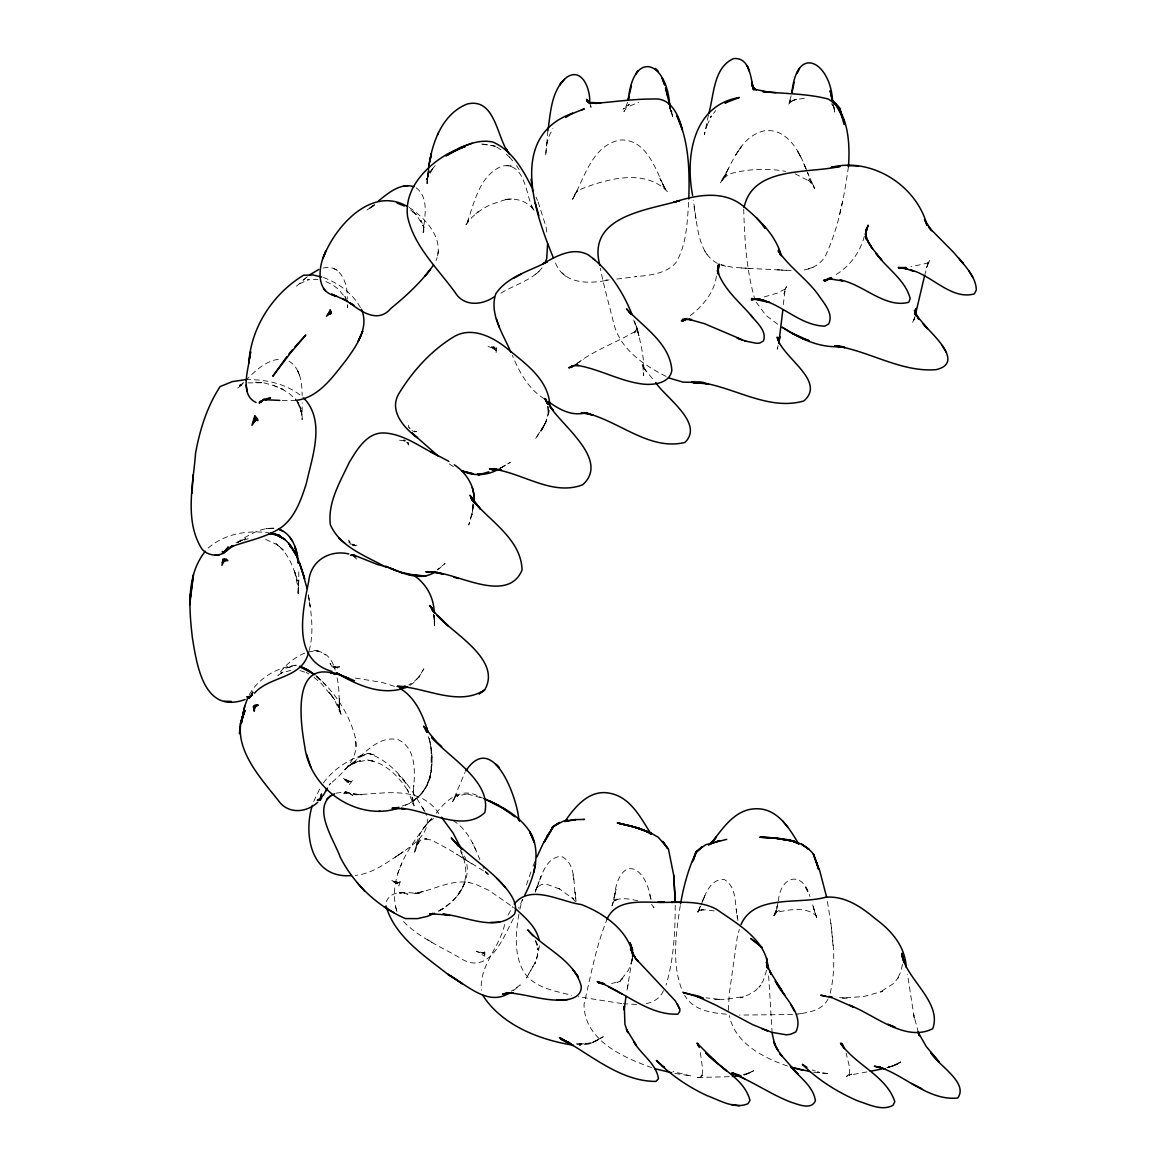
<?xml version="1.0" encoding="UTF-8"?>
<svg xmlns="http://www.w3.org/2000/svg" width="1166" height="1166" viewBox="0 0 1166 1166"><rect width="100%" height="100%" fill="white"/><g stroke="black" fill="none" stroke-linecap="round" stroke-linejoin="round"><path stroke-width="0.75" stroke-dasharray="5 3.75" d="M434.437 617.324L434.379 625.865L434.102 615.663L434.437 625.938L433.927 616.304M675.26 905.341C675.099 932.13 673.875 959.356 666.019 985.139M728.371 1010.397L729.304 993.578L737.218 937.479L739.302 929.506M297.476 401.891L302.242 414.863L298.292 402.299L301.076 410.519L302.14 419.629L302.213 402.809M265.659 539.392L277.027 544.639L283.382 550.104L275.992 543.72C287.871 552.655 293.657 567.055 297.388 580.989L294.182 569.664L298.642 590.229L298.117 583.729L298.511 593.334L298.86 569.197M743.704 209.151C744.564 238.87 746.342 269.506 754.489 298.19M688.669 202.301C687.138 222.662 686.716 244.554 675.989 262.569C665.946 274.039 649.681 275.147 635.528 276.706L636.753 276.546L615.561 279.213M298.817 579.75L297.884 595.141L298.321 588.043M539.537 945.699L536.506 960.114L526.464 978.07L535.529 962.081L534.859 963.757L537.278 955.726L538.036 947.783L538.182 949.896L534.728 938.338M429.38 739.696C434.262 760.713 433.475 787.895 413.128 800.648C434.845 787.254 433.956 757.987 428.811 736.096M354.566 761.69L344.772 769.72L354.566 761.69L349.683 765.319L355.47 761.835L347.235 766.514L360.454 760.596L352.088 763.409L367.115 760.013L374.65 761.413L366.882 759.868C385.421 762.302 399.457 776.979 408.741 792.239L407.386 789.805L414.134 805.823L412.108 797.092L412.837 803.913L413.77 785.097M413.362 790.869C414.921 773.699 417.049 749.068 398.626 739.871C378.484 734.551 363.705 754.664 349.742 765.668M549.463 410.621L545.499 423.214L535.369 439.014L546.023 422.048L540.951 431.201C545.309 423.841 549.448 415.431 547.903 406.642M431.129 770.857L431.216 750.073M547.918 130.65L545.644 155.85L546.854 142.31L546.358 145.998L549.011 136.145L552.903 128.522M783.29 304.647L785.126 289.532L784.048 293.89L786.423 286.661L784.791 290.29L786.321 288.396L777.343 293.103L763.089 297.257M428.17 171.329L427.295 183.528L428.359 169.638L426.669 183.47L429.175 170.761L426.202 179.826L433.635 167.423L429.496 172.451L435.807 164.872M632.322 958.029L631.549 962.839L632.846 954.808L626.9 991.1L628.241 983.842M472.959 505.898L471.895 514.949L468.717 525.035L473.775 505.986M902.528 964.428L900.575 972.415L897.077 979.323L898.476 977.429L893.812 983.39L879.63 992.426L882.735 991.231L864.137 996.464L842.1 998.096L847.697 998.169L838.835 997.615M848.425 166.767C844.271 196.048 838.981 225.854 826.752 252.949C822.7 263.108 812.819 269.186 802.15 270.235M409.222 207.533C425.882 218.392 444.916 239.278 436.026 260.586M316.03 675.566C334.54 691.861 349.319 713.373 355.266 737.48C360.338 758.119 342.935 772.781 329.176 784.791L330.736 783.1L328.142 786.846M437.629 255.893L438.401 250.399M429.671 778.713L431.507 768.817C431.012 785.418 419.571 799.861 404.31 805.706M680.274 905.53C675.872 934.491 671.004 965.987 683.567 993.651M518.899 914.217C515.532 933.354 513.783 955.012 524.102 972.386C534.494 988.068 554.899 990.808 571.719 995.327M708.403 115.245L704.351 134.731L706.975 125.156L705.911 127.56L711.537 115.944L710.356 117.46L715.807 110.537M614.161 897.907L616.085 889.352L614.161 897.907C618.33 855.975 644.521 861.47 651.08 899.671M778.043 902.455L775.434 914.057L777.46 905.414L774.311 916.112L777.241 908.066L772.971 917.248L777.095 910.325L774.443 914.333L779.5 910.267L775.434 912.657C788.07 909.772 806.551 905.938 816.36 916.155L815.428 914.333L816.55 917.525L811.696 901.566M839.651 214.092L842.654 200.96M614.832 894.934L611.975 905.822L614.73 899.656L612.529 903.533L617.12 899.03L613.666 901.027C621.347 896.712 630.5 899.409 638.618 900.852M924.609 275.672L928.034 263.195L926.431 267.48L930.045 259.989L927.976 263.487L930.191 261.169L926.431 263.385L910.908 266.752M778.363 901.085C780.287 875.972 802.456 869.792 809.947 896.494M766.601 970.199L763.234 980.737L758.979 987.238L760.859 985.183L755.583 990.575L748.674 994.685L740.672 997.805L744.243 996.522L725.427 999.393L714.773 999.306L720.748 999.51L706.086 997.819M627.614 102.214L623.927 111.63L629.305 104.153L622.979 109.079L638.531 102.2M519.876 909.247L522.266 899.686M791.175 95.743L788.828 103.439L790.563 99.97L788.274 104.444L792.443 100.655L789.236 101.952L797.209 99.314L793.769 100.014L807.732 97.682M729.173 1076.699L695.723 1077.53L700.591 1077.384L698.143 1077.821L702.428 1075.154L700.285 1077.573L701.947 1075.708L702.777 1070.14L700.11 1050.989M423.171 828.691L432.688 817.191C411.336 842.916 385.742 877.211 397.315 912.628L395.522 906.959M716.42 276.065C714.029 294.094 701.116 307.707 687.051 318.085M778.159 345.675L777.197 349.188L778.086 346.244M914.042 320.125L915.062 316.38M632.322 959.297L628.576 969.981L620.093 981.116L622.586 978.463L617.353 982.501L620.676 980.868L609.687 984.162M830.177 993.286C837.538 962.708 832.189 930.628 827.16 900.05M309.092 650.745C314.12 632.599 311.482 613.214 308.305 594.908M526.464 884.907L531.783 869.37M575.552 901.755L570.801 896.494L573.832 899.38L558.631 888.259L561.342 889.673L548.312 884.79L541.578 884.382L537.307 887.428L535.529 890.256L537.657 885.417L535.252 892.048C540.849 879.091 544.172 857.885 561.152 856.252C577.884 864.006 572.375 887.326 576.383 902.09M504.601 924.507C499.806 947.448 478.628 966.25 481.485 990.4M536.506 888.579L537.657 885.417M864.341 236.173C859.881 253.124 849.081 267.32 833.777 275.963M532.993 866.323L534.83 861.732M313.669 801.479L320.563 787.167M397.635 873.786L401.745 863.642M914.508 317.764L912.278 323.259L913.984 319.163M454.769 797.719L456.999 794.031L452.641 801.698L464.972 772.417M418.74 840.686L415.868 847.303L419.804 838.31L414.236 853.847C416.554 840.584 421.261 825.601 433.708 818.547M418.011 842.333L415.839 846.968L420.576 840.22L426.945 838.645L423.171 838.85L431.435 839.986L449.245 849.62L488.088 873.698L484.517 870.944L488.233 874.573L485.041 870.536L486.834 873.902L483.03 866.819M663.454 990.648C660.364 998.519 652.29 1002.935 644.2 1003.955M522.849 899.205L518.579 908.139M607.53 918.123C596.074 945.568 590.856 975.534 584.035 1004.392C584.093 1040.13 622.833 1057.358 651.605 1067.59M728.59 168.035L721.929 181.4C732.35 162.468 740.556 136.174 764.313 130.825C787.706 127.823 800.022 152.571 806.843 170.892M508.114 915.121L512.69 906.521M725.179 174.856L726.782 171.65L720.02 183.251L726.651 174.128L723.037 178.908L728.867 174.098C747.304 168.924 766.951 167.948 785.797 171.387M513.419 918.531C502.663 938.951 488.627 977.545 458.952 957.315C439.378 946.034 417.53 936.837 402.022 919.974M612.529 903.533L613.083 902.528M386.252 901.653C391.776 888.827 407.998 892.835 418.754 893.608L413.07 893.316L421.363 893.054L414.921 893.287L423.593 891.524M249.364 694.586C258.706 677.912 277.391 667.112 296.135 665.218L284.97 668.439L296.135 665.218M828.049 998.985C822.613 1010.164 809.044 1012.511 797.923 1014.026M500.899 293.234C514.833 284.402 532.847 280.379 543.035 266.65M454.915 797.457L452.947 800.124L458.588 795.372L456.81 796.13L467.566 793.886L466.211 793.711L483.015 798.273M323.434 782.882C334.307 768.015 350.645 758.046 368.281 753.411C394.472 761.923 411.613 788.697 424.672 811.74M436.244 813.27C446.359 799.512 462.042 786.307 479.649 796.83M399.894 892.398L399.661 893.579L402.649 892.558L407.867 894.191L400.171 892.354M243.111 382.885L240.604 385.348L243.271 382.885M245.385 380.67C254.975 371.298 265.454 360.542 279.563 359.172M243.49 382.667L237.354 388.322L244.335 382.944M306.775 277.187L294.736 287.711M437.673 569.985L445.091 563.47L437.235 569.591M373.309 205.187L368.631 209.02L374.548 204.72L366.955 210.04L376.939 203.875M513.39 990.692L520.313 984.949L511.218 991.246M307.372 276.736L302.052 281.123M535.223 274.578L540.106 270.701M208.218 548.064C224.572 533.62 247.877 529.932 268.923 532.877M409.936 685.389L414.469 682.066L420.241 675.478L414.265 681.498L408.785 684.894M576.441 1043.818L589.121 1043.526L576.281 1044.226C585.871 1044.649 595.447 1042.229 603.361 1036.691L589.894 1043.847L579.181 1045.552M395.114 857.302L403.203 851.821C388.263 861.426 373.616 873.64 355.251 875.375M398.16 855.246C411.423 846.079 433.854 832.407 425.561 812.993M577.228 363.267C595.462 349.494 617.557 342.148 636.709 330.517L634.421 332.98L637.408 327.092L637.19 331.698L637.234 328.083C640.513 343.708 645.162 359.638 643.399 375.714L642.903 364.973L644.026 368.573L642.058 364.084L646.766 372.391L644.536 368.995L654.651 381.34M501.38 467.683L510.358 462.29L498.188 469.446L504.208 466.036L500.127 467.96M439.145 910.835C459.462 900.225 475.349 875.068 462.829 852.579M575.989 364.054L583.685 359.624M353.546 762.928L355.47 761.835M438.431 911.185C450.557 904.481 461.27 893.812 465.496 880.345L462.202 888.288L456.649 896.508C468.018 884.396 467.858 866.178 461.08 851.85L463.762 858.744L460.497 850.408M438.941 910.923L443.707 908.256L439.407 910.573M299.56 283.834L308.975 279.505L307.635 279.811L317.866 279.505M592.984 1042.346L599.295 1039.314L589.894 1043.847L601.569 1037.696M237.733 542.117L245.88 538.546L237.558 542.277C248.431 535.077 260.397 527.571 273.952 528.242L265.994 528.562L273.952 528.242M236.115 542.831L248.256 538.692M402.139 805.998C431.537 797.602 436.944 761.937 428.272 736.606M241.77 384.401L239.453 385.261L242.892 384.153M743.952 1074.877L753.688 1070.767L743.952 1074.877L747.1 1074.221L750.962 1072.326L743.85 1074.382M808.271 268.821L814.232 266.897M888.157 1067.371L896.275 1064.777L902.222 1060.958L896.231 1064.733L888.157 1067.371L896.275 1064.777L889.192 1066.934L899.817 1062.605L893.025 1066.074L888.069 1067.036M505.68 199.605L490.288 204.677L482.578 208.903L475.101 214.15L478.599 211.469L471.924 217.372L465.963 224.659L468.659 219.718L466.487 224.572C474.198 203.511 478.993 175.279 502.386 165.966C525.196 162.686 525.749 193.833 532.629 208.51L531.142 205.056L534.684 211.6C528.592 201.004 515.037 197.229 503.581 199.823L512.763 198.89L511.087 199.065M417.559 892.748C434.86 889.527 451.723 879.135 469.738 882.72M886.816 1067.692L890.226 1066.832L886.772 1067.648M744.01 1074.892L747.1 1074.221L743.85 1074.79M336.027 793.157L345.5 791.903L359.609 794.702L353.313 794.104L361.926 794.731L355.236 794.731C384.11 793.842 421.174 784.631 439.436 814.64M323.157 268.063C341.011 263.341 348.357 285.058 347.22 299.137M290.902 670.275L280.554 673.38L283.979 671.529L277.843 675.493C291.092 655.379 325.562 635.135 335.167 670.144M866.936 1071.904L848.906 1075.285L851.938 1074.061L846.137 1076.582L850.145 1073.42L849.256 1074.746L849.883 1068.493L846.166 1053.204M796.232 1014.303L804.671 1012.962M609.075 279.913L605.752 280.263L608.142 280C588.641 284.402 561.677 284.11 554.827 260.747M247.979 382.9L263.56 382.74L254.071 382.142L263.793 382.827L273.5 385.407L283.09 389.502L272.698 385.072L273.5 385.407M792.603 1014.507L739.433 1015.09M414.076 431.799L416.728 431.653L412.939 430.75L414.076 431.799L411.992 430.531M295.945 400.448L281.647 400.521M482.768 144.03L495.331 146.173M481.718 144.088L495.652 146.304M636.549 1004.422L623.373 1003.751M245.589 379.635C266.242 379.169 288.381 383.964 303.947 398.276M786.409 270.381L777.576 269.842L794.716 270.614M741.168 268.005L749.986 268.384L732.918 267.364L721.171 264.682M779.442 269.958L748.208 268.326M399.544 440.18L405.506 440.967L408.435 443.022L408.698 445.106L406.584 442.22L403.392 440.5M813.664 1072.254L829.449 1073.871L817.424 1071.933L819.64 1072.662L812.177 1069.951M621.872 1003.576L578.147 996.697M726.36 1014.201C710.91 1012.817 692.691 1010.15 684.5 995.035M355.368 678.087L382.2 682.431L396.79 687.109M714.175 910.923L705.43 909.801L698.726 910.559L703.273 909.188L697.778 911.914L699.323 910.005L697.501 912.468L700.372 906.361L697.997 912.103C703.943 900.4 707.631 878.173 724.538 879.601C737.524 887.603 734.536 905.822 737.553 918.808L736.664 912.176M674.939 1073.39L691.525 1076.058L672.957 1071.583M349.713 543.91L357.7 545.163L352.788 545.673L348.634 540.047L349.1 542.307L355.339 545.848L349.1 542.307M468.032 882.298L475.451 884.134L489.122 890.503L516.305 909.363M299.968 670.567L306.017 672.52M725.602 266.212C696.321 260.178 697.778 223.26 693.245 200.188M787.502 1066.045C763.22 1057.722 734.74 1043.147 729.377 1015.615M403.247 440.063L405.506 440.967L404.748 439.771M323.419 277.479C338.65 283.207 352.802 293.366 360.6 307.926M479.532 796.786L482.476 797.967M795.052 173.778L809.51 181.24L808.271 179.972L813.97 186.312L809.233 178.864L814.582 188.513L807.44 172.335M406.584 442.22L408.435 443.022M325.926 281.545L332.383 284.635L338.3 289.124L345.223 297.505M337.382 270.395L333.797 268.574M666.165 376.429C643.501 365.002 619.744 349.042 613.564 322.734C609.177 304.618 603.915 286.69 600.344 268.384M427.616 939.679L434.729 944.008M472.084 863.919L456.533 854.066M306.235 672.403L308.859 674.065M449.202 463.922L453.618 466.735M281.662 388.774L289.868 394.021L296.762 400.536L301.076 408.785L295.202 398.335L296.762 400.536M496.731 147.076L502.357 150.706M416.175 187.813C429.875 198.205 424.235 218.071 423.156 232.632L423.681 226.437L423.127 225.082L423.797 231.393L423.681 226.437L420.839 220.389L424.103 227.414L416.656 215.098L410.942 210.142L416.743 215.054L410.651 209.967M777.649 324.25L765.931 315.33L756.268 302.242M453.049 820.602C467.318 829.055 473.964 844.956 479.867 859.663M289.022 361.198C300.536 368.252 302.038 383.279 302.154 395.536M323.784 653.747L325.547 655.059M544.26 398.772C528.271 389.007 519.38 372.041 512.311 355.353M314.091 677.402L321.656 683.903L334.7 699.746L328.768 691.598L334.394 699.425L341.696 716.011L337.761 704.06L339.933 711.449L338.956 705.153L339.904 712.018L338.577 686.089L336.683 675.712M506.365 154.218L509.819 157.425M562.07 272.786L566.734 277.216M353.91 556.532L356.621 559.097M317.327 676.834L326.349 685.695M651.59 904.393L653.951 907.818L652.479 904.16M509.498 157.075L512.763 161.01M662.827 186.035L667.914 192.259C645.235 167.365 604.95 179.229 577.972 190.393L573.57 196.092L577.17 190.728L571.69 200.873C584.53 179.054 591.162 145.954 619.802 140.022C646.314 138.55 655.525 168.793 664.664 188.134L659.956 178.544L665.961 189.883M831.475 103.73L834.215 107.272M516.509 165.572L519.147 169.58M669.415 107.986L672.097 112.125L669.619 107.359M704.366 250.355L708.564 257.03M424.876 811.696L422.15 806.493L423.666 809.7M346.215 298.992L344.888 296.397L346.914 301.017M475.859 850.16L472.317 842.493L473.002 843.965M535.894 941.049L537.643 945.101L536.637 942.594M806.158 169.245L803.214 162.38L805.327 167.365M536.068 197.156L537.453 200.392M807.295 172L809 176.124M832.801 104.94L835.148 110.595L834.156 108.074M633.677 319.936L638.91 335.502L634.654 321.277M338.169 706.305L338.679 707.704M669.736 107.855L672.782 116.206L671.15 111.222M538.153 202.024L546.067 227.02L547 234.133M918.414 1032.595L913.648 1014.624L914.567 1019.915L907.483 974.31M651.007 899.452L649.404 894.22L650.147 896.669M590.142 104.24L591.075 107.389L589.719 101.107M813.985 909.378L815.355 913.984L813.183 906.492M669.138 104.124L672.49 116.308L670.96 110.012M670.275 107.724L671.339 112.781L669.998 106.398M308.305 595.083L310.287 606.816L308.203 594.354M737.889 920.484L736.285 909.218M694.047 206.469L695.927 219.019M573.031 874.777L574.124 882.735M575.494 895.532L575.057 892.311L575.887 898.578M772.14 1033.222L768.642 975.723M301.076 410.519L301.877 417.428M830.964 923.283L833.326 948.73M547.831 406.22L548.443 413.901L547.816 405.054M355.907 746.298L355.266 737.48M347.483 304.588L347.643 307.795L347.483 304.326M339.321 698.492L339.335 711.479L339.321 698.492M484.794 954.356L484.779 956.164L476.282 951.194L484.881 952.943L484.794 954.356L481.952 954.167L484.619 951.879L484.881 952.943L479.124 952.476L480.188 952.054L484.794 954.356M496.425 347.555L496.089 352.759L493.582 346.929L487.854 346.462L496.381 349.071L493.582 346.929L496.425 347.555M408.625 425.226L408.508 427.354L410.111 428.505L408.625 425.226M473.25 505.344L471.895 514.949L473.25 505.344M400.346 881.511L398.83 885.985L391.135 879.747L399.384 884.28L396.251 883.711L400.346 881.511M539.202 881.219L538.08 884.076L541.039 876.555L539.202 881.219M704.978 895.546L701.845 902.703L704.978 895.546M344.305 792.588L343.781 793.755L348.051 792.603L352.919 795.387L347.249 792.749L344.305 792.588L350.587 793.682L344.305 792.588M546.052 421.334L542.044 429.817L546.052 421.422M423.812 668.876L418.681 677.402L423.812 668.876M741.095 146.974L735.906 154.757L741.095 146.974M352.38 780.564L349.363 784.631L342.775 777.445L350.354 783.202L347.074 782.167L352.38 780.564M362.087 755.539L357.16 758.337L368.281 753.411L375.365 755.189L368.281 753.411L362.087 755.539M339.539 666.879L332.806 668.176L329.963 663.265L335.283 668.205L332.033 666.967L339.539 666.879M345.5 791.903L348.051 792.603L345.5 791.903M394.953 881.394L393.656 881.642L400.011 882.851L394.953 881.394M402.095 892.617L399.603 892.704L405.243 893.098L402.095 892.617M346.273 779.821L344.815 779.806L351.447 781.949L346.273 779.821M511.276 166.126L506.335 165.412L511.276 166.126M318.901 651.167L313.173 650.351L318.901 651.167M337.63 667.929L331.027 665.422L337.63 667.929M496.395 350.777L490.726 346.448L496.395 350.777M319.921 679.763L316.015 676.499L319.921 679.763M406.234 783.45L398.728 774.924L407.007 784.412L406.234 783.45M807.892 891.611L804.846 886.043L807.892 891.611M800.153 155.88L796.888 149.904L801.348 158.226L800.153 155.88M298.219 372.143L297.534 370.526L299.822 375.991L298.219 372.143M638.91 335.502L636.272 326.203L638.924 335.677M434.422 617.514L433.606 614.307L434.422 617.514M833.661 106.806L833.224 104.678L834.681 112.096L833.661 106.806M473.323 506.991L472.973 503.901L473.323 506.991"/><path stroke-width="1.5" d="M903.067 959.283L901.916 953.307L903.577 960.288L901.857 955.756L904.787 962.868L902.892 958.933C910.019 981.612 941.793 1003.707 932.756 1028.703C905.107 1042.637 874.587 1014.697 849.635 1005.267L853.731 1007.249L832.407 997.848L820.675 995.239L825.543 995.953M547.612 243.636L546.737 258.56L545.367 261.927M688.771 198.978C689.733 170.979 689.048 141.669 676.95 115.842L682.343 129.849C678.991 115.871 671.135 97.434 653.762 99.008C634.187 98.906 614.803 101.748 595.345 103.38L600.548 102.929L589.617 103.176M245.589 379.635L232.326 381.617L220.141 386.558C207.038 406.57 199.838 429.802 195.567 453.166C193.235 484.458 184.199 520.852 201.805 548.792C208.102 556.969 224.397 558.062 228.128 546.941L223.041 553.602M192.026 493.189L193.017 474.926M524.817 895.051C534.028 876.919 540.703 854.693 531.827 835.104C521.8 816.87 502.327 806.391 483.817 798.521M474.008 502.415C475.713 487.432 466.56 472.842 454.317 464.84M778.713 342.891L779.005 339.612L779.209 343.62L778.247 337.892L779.223 342.09L777.154 337.12C781.205 357 827.204 381.005 803.738 401.002C768.817 410.942 735.309 387.71 701.349 382.652L708.141 383.993L691.482 382.244L700.795 382.55L683.072 382.127L669.197 378.046M782.765 310.637L778.815 343.066L779.704 336.435L779.121 342.163M717.658 273.675L718.11 265.105L718.212 272.829L717.352 270.527C723.649 289.736 740.337 302.533 752.886 317.546M239.365 733.662L240.444 723.634L245.108 710.385C228.361 743.063 258.939 776.09 278.135 800.226C287.842 814.495 306.221 812.95 317.793 802.252M915.441 313.581L916.01 308.451L915.252 314.805M865.886 231.815L866.207 229.002L866.047 239.117L865.886 231.815L868.072 225.359L865.886 231.815L865.915 236.144L865.347 233.71L868.32 242.207L872.503 248.781L867.14 239.904L870.944 246.565L881.802 260.237L876.045 253.43C886.918 268.588 905.282 279.753 910.18 298.511L908.737 302.286C884.834 308.626 862.957 283.994 839.957 279.942L842.712 280.933L827.977 278.63L831.271 278.339L823.59 280.438L831.271 278.339M717.731 273.121L719.116 264.055L717.892 271.226L718.358 267.728L717.76 270.439M428.359 169.638C431.478 144.278 441.404 114.21 467.275 103.993C494.734 97.521 496.745 135.868 507.822 151.915L505.782 148.344L509.221 154.014M848.425 166.767C850.174 145.415 848.892 111.003 828.297 99.066C806.959 93.455 784.645 93.848 762.812 91.589L775.827 92.682M547.918 130.65C550.644 112.286 551.285 89.738 567.011 77.102C582.228 67.234 590.127 89.301 589.719 101.107M256.054 402.459C241.566 395.915 246.565 375.627 248.781 363.267C250.996 327.165 273.033 293.774 303.597 275.205L313.144 274.987L321.699 277.071M248.781 363.267L250.646 351.695L249.524 358.618M242.193 718.883L244.714 706.188L247.833 697.647M626.011 996.23L624.174 1010.004L624.291 1006.054L624.947 1024.375L627.847 1032.61L626.433 1029.257L636.242 1045.217L634.071 1042.287C641.431 1054.647 656.371 1063.858 658.469 1078.754L655.919 1081.407C619.773 1081.509 589.938 1053.875 559.461 1037.536L573.249 1045.567L565.729 1041.223M241.406 723.241L241.96 720.267M241.435 723.109L244.714 706.188M680.58 903.825C683.67 885.766 688.625 867.956 696.452 851.34L705.896 844.65L726.71 839.36M242.28 718.562L243.242 713.403L241.129 721.594L243.898 713.505L240.444 723.634M242.251 718.722L244.044 709.438L242.688 716.099M708.753 113.539C714.146 95.146 713.198 67.788 733.487 58.621C749.825 56.784 750.919 78.457 753.411 89.709L751.662 81.897L753.921 89.651L751.691 83.85L754.868 89.636L752.842 87.654L756.37 89.986M794.163 82.276L791.903 92.799C797.063 41.947 831.212 63.43 832.539 101.427L830.207 90.963L832.539 101.427M428.782 166.038L431.405 153.693L429.729 161.593M312.299 805.4C303.014 835.381 311.511 878.989 351.36 875.564M533.751 872.532L535.588 863.875M915.66 313.581L924.609 275.672M668.06 97.448L665.553 87.931L669.663 104.809C666.675 61.2 633.604 49.263 628.314 99.401L629.086 96.21L628.11 100.232M791.787 93.163L792.414 90.35M744.097 207.446C752.726 165.922 808.636 173.778 840.22 166.403L831.3 167.336C872.022 156.885 916.899 185.86 927.159 225.65L924.463 219.616L931.794 230.766L928.938 227.457L953.497 252.25L963.364 263.72L958.743 258.094M629.538 93.834L631.36 85.978M915.864 312.43L916.257 310.768L915.339 314.135M865.668 233.506L866.921 228.565L865.726 232.165M308.582 652.319C302.329 678.904 269.812 675.726 254.538 693.143M692.589 861.645L696.452 851.34L693.537 859.94M741.008 924.521C754.548 893.885 798.754 904.801 825.586 897.252C844.898 895.532 861.659 907.133 875.651 919.027C891.771 930.832 905.21 946.588 906.23 967.386M437.512 135.023L438.445 132.807M334.598 793.769C309.777 805.619 334.511 840.453 340.195 857.127C354.187 884.411 377.318 906.317 405.433 918.575L417.515 918.619L427.266 916.374L434.612 913.269M536.885 857.025L543.065 843.674L553.631 826.169L563.455 821.112L575.625 819.596L565.874 821.447M607.005 919.187C616.697 897.208 645.279 902.98 664.576 902.28L657.741 902.28C677.3 902.936 698.332 899.656 716.347 909.174C737.218 923.909 767.476 940.262 768.102 969.092M323.259 795.547L326.976 788.697M325.737 791.146L327.282 788.099M465.802 770.93C492.431 730.893 516.494 796.232 518.71 818.343M433.49 265.061C421.742 281.618 406.584 295.625 390.887 308.407C378.148 323.58 361.518 311.963 349.611 302.766L353.837 305.346L342.454 298.656L347.585 301.09L331.523 294.124L336.158 296.106C314.572 292.258 318.537 264.901 326.086 250.632L322.763 258.881C334.117 227.516 371.254 184.724 407.736 206.776M286.734 356.796L272.8 376.254L290.494 352.977L305.784 335.065L294.692 347.176M561.823 82.028L559.534 85.089L564.315 79.332M708.651 845.219L713.913 840.19L711.027 843.616C722.585 828.603 734.915 808.927 756.282 808.767C776.702 808.286 788.58 827.029 797.821 842.493M514.206 904.073C530.632 883.434 560.176 901.726 581.076 904.481C603.172 912.759 628.459 930.424 632.846 954.808L631.899 947.856L632.846 954.808M565.495 820.572C575.494 806.318 589.5 789.426 609.133 793.128C630.558 796.728 640.688 817.92 651.24 834.317M713.694 840.322L716.274 837.101L711.027 843.616M288.774 354.187L292.681 349.509M205.274 551.343C185.948 575.144 189.184 609.264 192.361 637.729C197.098 666.821 204.327 714.248 245.093 699.527M326.538 799.293L330.153 796.057M378.075 201.252C387.943 193.352 400.346 182.45 413.945 186.735M226.481 551.008L232.486 546.111L229.629 547.656M564.883 821.578L567.39 819.611L565.335 821.155M710.896 843.586L713.14 841.969L710.298 843.907M685.652 319.061L682.853 321.014L685.812 319.178M309.529 274.957L318.741 269.463M573.351 365.789L570.728 367.538L573.512 365.76M448.065 154.816L454.026 150.997L465.03 146.522L454.026 150.997L446.039 156.025M565.641 117.431L572.652 113.233C508.172 136.043 534.407 212.052 553.427 257.89M434.962 572.083C419.439 582.082 400.74 572.244 385.567 566.268L395.434 570.334M450.324 153.489L459.054 148.957M632.176 314.791C622.906 291.529 608.565 269.273 587.868 254.64C572.666 246.828 556.43 256.097 543.181 263.647L547.291 261.752C529.772 271.212 507.429 276.4 495.798 293.788C488.991 314.252 503.231 333.87 510.781 352.059M508.944 993.184C487.621 1006.812 465.904 984.162 447.831 974.266C424.089 955.537 394.604 936.356 386.004 905.953M521.625 273.908L513.244 278.426M829.055 278.834L824.61 281.225L831.212 277.829M572.593 365.862L568.775 367.873L574.459 365.468M230.97 547.014L233.768 545.571L230.562 546.854M710.692 843.732L719.757 840.569L717.994 841.05M531.813 187.493C522.98 169.726 512.107 150.589 493.189 142.165C477.069 138.331 460.891 147.266 446.87 154.349C425.226 167.088 404.034 189.358 407.561 216.482C413.93 246.507 437.95 268.603 455.308 292.753C464.112 306.92 482.199 305.259 494.326 296.762M330.882 673.438L332.718 672.665L338.082 674.371M498.188 469.446C486.994 475.641 473.76 476.311 462.1 470.991L473.032 473.673M265.309 400.142L270.527 397.795L263.37 399.603M684.865 319.353L681.367 320.912L686.993 319.018M570.684 114.224L584.297 108.875L581.236 110.085M727.161 102.171L724.931 103.031L739.419 97.492C693.129 105.115 685.01 156.565 692.633 195.48M829.871 278.324L827.19 279.33L831.868 278.237M471.982 143.331L459.156 148.038M406.38 687.357C382.113 696.598 357.117 685.127 336.26 672.767L348.692 679.006L336.872 673.569L354.522 680.74M432.367 913.561L429.598 914.523L432.95 913.372M230.27 547.131C247.615 540.572 266.679 537.643 282.128 526.843C295.596 516.188 301.265 499.194 306.352 483.438C312.124 456.824 325.81 421.218 303.947 398.276M488.802 471.822L478.177 474.985L481.66 473.935M507.064 992.907L502.575 994.132L513.273 992.936L506.306 992.791C523.33 993.505 539.639 999.656 556.707 1000.137C566.108 1000.661 581.674 998.956 581.295 986.48C574.619 959.968 544.799 948.964 527.746 929.87L532.906 935.788M397.431 807.747L398.976 807.324M402.926 686.92L405.331 686.337M398.451 808.169C357.16 821.768 310.185 789.28 304.822 746.896C300.449 722.497 291.704 660.102 335.167 673.875L334.132 674.006M870.317 1071.321L881.685 1068.989M754.577 299.21L751.341 299.851L757.171 299.006M449.682 915.456L442.92 914.129C465.088 915.733 496.206 932.756 514.527 914.1C518.316 904.364 511.233 894.788 505.476 887.501C489.56 868.699 468.12 855.786 451.3 837.96L457.145 844.738M297.257 400.215C319.324 396.906 333.155 376.341 346.069 360.192C356.373 345.938 369.447 327.588 361.431 309.311M428.796 572.419L431.435 571.981M405.054 686.264L399.209 687.153L407.59 687.022M496.439 469.242L491.979 469.883L501.526 469.752L489.487 468.892L496.22 469.49L495.025 469.417C523.957 473.819 552.873 496.162 582.65 484.808C610.095 460.22 562.041 425.925 549.74 406.103L552.976 410.038L544.741 398.51L547.918 404.179L546.286 401.104M397.227 807.572L391.98 808.3L404.966 808.869L400.987 808.344C426.29 809.67 463.296 833.267 484.794 812.542C492.037 781.293 449.027 757.594 431.697 737.437L441.768 746.648M585.536 412.793C571.836 416.524 559.17 409.47 548.414 401.614M905.88 267.495L899.059 268.34L906.332 267.539M732.379 1076.51L740.906 1075.562M562.289 1000.107L567.55 999.568M586.877 412.618L580.799 413.26L588.349 413.493L582.548 412.691L593.275 415.227L588.524 413.784C620.443 422.34 650.424 450.907 684.923 442.439C704.73 423.287 664.926 397.198 655.686 382.477M408.027 185.613L403.48 186.079M215.258 555.06L219.485 554.666M662.23 1066.147L664.533 1067.517L656.341 1060.448C670.96 1075.198 688.436 1087.033 707.281 1095.734C719.772 1100.325 734.536 1109.449 747.974 1103.721L749.971 1100.442C744.447 1078.608 719.743 1068.508 705.605 1052.709L715.093 1061.089L696.976 1043.045L698.565 1045.917M378.819 811.361L380.174 811.245M904.903 267.641L898.243 267.524L907.498 268.967L904.32 268.209L913.517 271.197L910.792 269.973C932.159 275.365 951.281 300.274 974.339 293.89L976.306 290.057C976.117 278.31 967.488 268.85 960.493 260.207M685.112 319.28L682.27 319.469L691.54 319.557L688.64 319.265L704.293 323.609L745.89 341.274M693.376 382.754L703.054 382.186M572.069 365.73L578.496 365.512L575.246 365.045C598.989 368.441 620.21 381.734 644.171 384.212C654.534 385.101 670.013 382.914 671.849 370.307C669.925 343.241 643.588 327.267 626.565 308.888L630.923 314.106L629.786 312.473M600.548 102.929L588.48 102.433L591.279 103.41L586.892 101.107L589.267 102.71L586.6 99.358L589.85 103.585M573.73 819.654L584.574 819.421L583.583 819.436M490.58 922.379L499.602 922.189M842.027 346.477C820.15 348.503 799.92 338.781 782.051 327.194L792.924 333.578L808.854 340.632M840.992 346.477L834.331 346.054L844.986 347.526L835.76 345.938C869.763 351.126 900.954 372.42 936.123 369.666C965.39 362.757 931.794 333.855 923.137 323.711L927.495 328.579L916.607 315.505L918.881 319.382L914.45 310.171L915.849 315.476L915.135 311.468L915.237 314.412M430.021 913.736L447.176 914.946M673.278 902.324L671.135 902.338L680.376 902.324M431.012 571.763L425.779 571.792L437.862 572.608L431.653 571.675L443.226 574.022L437.425 572.783C460.934 575.392 508.041 603.07 522.062 570.072C521.173 538.342 488.569 520.648 470.729 497.969L480.407 509.046L470 495.2L473.236 501.409L472.434 499.252M224.12 701.291L231.189 701.378M858.293 165.805L847.653 165.689M264.726 399.705L279.855 400.404M407.43 686.993L397.067 686.337C424.701 686.832 458.078 707.194 484.662 689.937C502.152 660.073 453.516 633.721 437.163 615.531L448.356 625.982L435.268 613.141L429.992 605.664L433.446 611.8L432.367 609.512M776.192 838.15L794.585 841.473L773.568 837.858L759.795 837.217C778.218 838.237 800.896 837.902 813.402 854.11L819.844 871.206L826.577 896.931M773.568 837.858L761.442 837.29M477.375 474.023L480.844 474.241L477.725 474.023M269.506 533.562C295.45 535.631 301.09 568.236 307.052 588.451M348.823 553.952C329.832 549.492 310.681 560.598 308.757 581.091C302.577 611.902 291.427 659.752 332.033 671.456M880.592 1067.356L874.354 1066.19L885.125 1069.178M771.367 837.684L791.758 840.759L798.914 843.718M350.572 555.322L353.75 555.016L377.653 564.606L383.614 565.947M754.737 299.021L763.701 300.056L751.429 298.554L769.385 302.446L757.594 298.744C781.672 303.495 799.905 325.678 824.872 326.13L828.72 323.915C833.85 313.26 823.487 302.796 818.036 294.415C806.26 278.47 789.222 267.16 778.203 250.675L781.322 255.762C775.521 234.614 759.008 219.295 742.669 205.653C722.716 189.752 695.898 195.086 673.642 202.272L679.851 200.625C647.349 210.215 586.804 215.987 599.79 265.076M604.6 983.754L598.624 983.04L603.959 983.827M411.933 575.159L425.969 576.048L408.8 574.547M572.506 1045.1C538.721 1039.606 501.497 1024.929 482.564 994.992M731.476 1104.552L739.608 1105.718M269.229 533.736L278.995 535.136L281.4 537.584M828.793 996.434L832.043 996.915M768 92.027L755 89.33M410.228 574.692L418.128 575.96L402.066 572.55M739.113 1074.994L732.044 1073.361C752.376 1081.203 770.332 1094.16 790.679 1102.074C797.894 1104.26 811.332 1110.513 815.398 1100.777C813.431 1085.998 799.031 1077.049 790.388 1066.147L798.287 1074.586L779.573 1053.233L781.745 1055.959L776.162 1047.36L777.955 1050.712L773.962 1041.719L774.996 1045.771L772.14 1033.222M835.76 345.938L839.228 346.55M700.883 996.872L683.101 992.499L703.521 998.431L695.198 995.502L716.696 1005.544L752.668 1024.652L771.717 1032.318L786.278 1034.825L790.592 1034.3L795.81 1031.954C804.992 1013.779 782.299 996.187 775.273 980.956L785.024 995.327M803.228 1070.301L790.635 1067.196L810.181 1071.598M671.66 1072.749L654.694 1068.683M270.497 533.051L278.995 535.136L281.502 537.73M604.294 983.725L597.167 981.568C623.999 991.333 648.296 1015.542 677.971 1014.128L679.793 1011.316L679.691 1009.013L675.376 1000.938L635.353 958.204L638.021 961.498L632.774 954.24L635.31 957.84L630.456 948.891L632.657 953.351L632.366 952.505M472.186 473.673L462.1 470.991M453.501 577.155L458.355 578.511M569.212 1042.477L564.446 1041.121L569.912 1043.045L560.686 1039.11L568.002 1042.521M331.916 672.928L335.167 673.875M809.131 340.676L802.908 338.738L804.03 339.146L792.049 333.082L792.924 333.578M744.928 340.982L756.428 343.285L759.78 343.081L763.482 340.909C767.184 330.59 755.962 321.991 750.394 314.762M400.142 572.156L402.97 573.104L390.683 568.454L397.11 571.034M765.406 1030.044L767.563 1030.802L762.01 1028.849M351.432 554.71L355.747 557.115M885.373 1069.251L879.601 1067.211C905.69 1075.912 928.981 1101.127 957.752 1097.993C969.15 1082.383 936.531 1064.237 930.585 1052.213L939.111 1061.862L926.285 1046.587L917.89 1031.895L919.391 1035.743L918.414 1032.595M342.673 676.061L349.348 678.699M348.576 678.393L336.872 673.569M397.096 203.088L404.383 206.032M484.546 798.885L504.091 808.927L514.891 816.856M299.545 666.311L306.804 669.269L314.733 674.662M741.926 340.049L737.072 338.009L738.676 338.679M299.473 666.675L312.109 673.19M282.697 531.026L278.601 529.145C292.622 533.78 297.461 550.017 298.35 563.309M385.757 567.113C365.818 555.89 340.049 547.029 330.342 524.715C327.529 502.459 340.21 481.791 349.246 462.406C357.029 449.697 366.984 432.12 384.241 432.965C404.136 434.102 420.256 447.176 437.614 455.425L430.356 451.708M738.923 1075.985L732.073 1072.589L744.68 1078.841M437.075 455.148L448.866 461.342M499.587 805.895L489.618 800.911M301.44 666.937L309.5 671.048L313.406 674.312M911.623 1083.447L921.825 1088.723M608.579 986.902L622.28 994.219M394.166 912.832L384.051 906.638M806.93 1067.313L802.397 1064.354C818.153 1080.095 837.494 1092.119 857.899 1100.952C868.83 1104.377 881.948 1111.402 893.069 1105.281L894.803 1101.622C886.204 1075.591 855.494 1065.083 840.511 1043.162L844.315 1048.496L841.837 1043.424L844.315 1048.496M506.671 810.705L502.196 807.732L506.86 810.807M400.084 688.479C415.592 697.691 422.996 715.443 427.937 732.015L426.435 727.351M592.853 258.473L594.747 259.916M414.79 576.106C426.552 584.21 434 598.071 434.146 612.383M438.314 456.11L411.962 432.98L417.603 437.877C403.509 427.82 387.695 409.732 399.894 391.995C413.434 370.263 431.362 350.543 453.283 337.105C470.947 326.057 492.081 336.508 506.51 348.036C524.904 363.282 548.792 379.373 549.871 405.695M798.812 844.009L795.664 841.546L798.258 843.645M651.051 834.258L645.177 830.644L636.301 827.437L651.036 833.122L658.178 837.203L668.424 848.921L673.686 875.17L675.274 901.712L673.686 875.17M338.577 537.978L345.034 543.385M712.717 1059.034L726.666 1071L722.031 1066.992M353.75 555.016L354.697 555.861M323.419 288.906L325.372 290.742M516.305 909.363C525.516 918.006 536.637 927.32 539.115 940.277M435.997 741.357L423.579 726.112L426.727 731.548M498.757 767.111L495.914 764.298L499.398 767.753M505.476 887.501L496.862 878.333M456.431 843.295L461.445 848.702M289.62 545.95L291.544 548.093M357.423 882.968L364.288 890.78M756.559 217.911L765.639 228.419L762.71 224.965L764.911 227.836M628.897 311.657L630.923 314.106M787.779 827.19L782.896 821.17M441.506 817.249L453.18 833.165L461.692 849.781M292.535 541.141L289.678 537.016M780.214 988.17L782.153 991.071L769.56 970.71L771.163 974.382L766.805 963.757L767.549 966.949L766.514 962.139L767.257 967.853L766.63 961.935L766.878 966.993M751.91 85.759L754.402 89.593M455.993 842.668L458.151 846.108M429.992 605.664L434.699 613.258M973.114 277.858L968.742 270.672M942.128 345.398L946.224 352.147M519.497 820.893L517.864 817.993L519.38 820.82M790.956 1004.946L794.454 1011.184M843.776 119.646L835.352 103.468L839.578 108.176L844.126 124.587M426.814 731.534L425.415 728.779L426.741 732.088M699.367 1047.199L697.807 1044.007L698.74 1046.674M677.417 1003.897L679.691 1009.013M310.914 767.213L306.643 754.519M496.41 318.886L499.412 327.282M547.043 403.494L545.659 398.932L546.956 403.305M780.229 254.596L778.669 249.32L780.185 254.567M297.534 555.861L294.867 546.227L298.292 562.741M535.296 202.942L538.852 215.623M432.805 611.071L432.003 607.85L432.775 611.232M670.231 106.951L668.847 100.99L669.911 106.048M472.317 487.49L474.343 497.037M831.737 97.594L832.845 102.899M246.201 385.086L247.148 391.12M531.098 179.112L532.6 190.889M472.653 500.782L472.317 497.663L472.58 500.957M766.791 958.35L767.622 967.867L767.228 963.437M718.606 274.141L718.139 267.903L718.212 272.829M632.613 952.928L632.613 956.309M255.033 705.27L254.217 711.245L253.416 706.173L258.342 705.08L253.634 707.398L255.033 705.27M190.641 594.164L189.694 604.833L193.41 574.867L190 599.426L191.137 589.224L190.641 594.164M222.925 559.286L221.977 565.321L224.819 559.097L227.88 560.569L222.793 560.744L224.819 559.097L222.925 559.286M321.466 794.221L320.009 800.007L317.225 800.226L321.481 797.967L321.466 794.221M260.849 402.051L259.216 402.897L264.186 399.268L259.464 402.736L260.149 401.191C261.942 402.94 263.224 399.865 259.712 402.314L260.849 402.051M254.8 415.883L251.943 425.328L255.573 420.154L256.301 417.559L254.8 415.883M252.687 692.254L252.177 694.747L249.407 697.793L246.755 696.772L250.967 696.496L248.912 698.011L252.177 694.747L248.066 697.866L250.267 696.787L252.687 692.254M331.071 312.794L330.648 314.091L329.351 312.065L330.211 309.675L331.071 312.794L326.495 316.175L329.351 312.065L330.794 311.38L328.185 314.222L331.071 312.794M362.641 331.363L358.151 341.463L362.641 331.363M321.481 797.967L320.009 800.007L321.481 797.967M256.68 704.745L253.838 709.015L256.68 704.745M547.393 835.57L544.289 842.027L553.631 826.169L547.393 835.57M321.816 796.291L318.886 800.43L321.816 796.291M799.424 68.415L796.859 73.341L799.424 68.415M257.453 419.002L253.343 422.252L257.453 419.002L256.301 417.559L254.246 419.148L257.89 420.605L257.453 419.002M638.079 70.878L635.864 73.881L638.079 70.878M430.414 269.623L425.299 275.672L430.414 269.623M226.539 559.345L222.458 562.639L226.539 559.345M699.017 849.606L695.446 853.162L702.019 846.633L699.017 849.606M226.714 549.769L222.939 553.369L224.965 551.912L222.24 551.46L222.648 552.859L226.714 549.769M555.788 824.814L551.81 827.729L559.549 822.438L555.788 824.814M480.713 692.721L479.066 693.887L484.662 689.937L480.713 692.721M562.886 1000.034L556.707 1000.137L562.886 1000.034M619.233 823.342L617.28 822.934L633.896 826.738L651.036 833.122L638.997 828.37L619.233 823.342L631.054 825.98L648.077 831.883L638.997 828.37L619.233 823.342M791.758 840.759L789.091 840.001L796.189 842.581L791.758 840.759M894.876 1027.173L888.04 1024.375L894.876 1027.173M280.015 536.593L274.826 534.013L284.985 539.494L280.015 536.593M462.13 983.623L447.831 974.266L462.13 983.623M809 849.402L801.829 844.301L809 849.402M759.562 945.232L750.831 938.543L762.039 947.477L759.562 945.232M657.318 70.558L655.044 68.43L657.988 71.228L657.318 70.558M835.614 103.876L832.67 100.757L839.578 108.176L842.96 119.165L839.578 108.176L835.614 103.876M578.117 976.642L572.812 969.456L578.117 976.642M664.197 843.441L662.725 841.386L667.783 848.688L664.197 843.441M294.226 551.649L288.629 543.167L296.062 555.147L294.226 551.649M531.973 836.853L529.728 831.956L534.392 842.493L531.973 836.853M749.242 70.835L747.115 65.675L749.242 70.835M662.886 80.075L662.113 78.035L664.737 85.031L662.886 80.075M816.535 862.519L813.402 854.11L818.649 869.384L816.535 862.519M630.981 945.539L630.004 942.755L632.599 950.29L630.981 945.539M303.889 575.931L299.429 562.916L304.632 578.773L303.889 575.931"/></g></svg>
